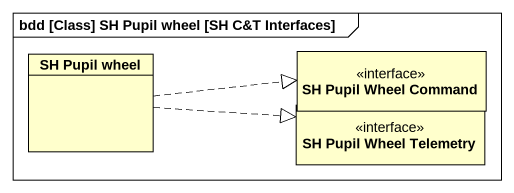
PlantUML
@startuml
mainframe bdd [Class] SH Pupil wheel [SH C&T Interfaces]
hide circle
hide empty members
class "SH Pupil wheel" as SH_Pupil_wheel
interface "SH Pupil Wheel Telemetry" as SH_Pupil_Wheel_Telemetry
interface "SH Pupil Wheel Command" as SH_Pupil_Wheel_Command
SH_Pupil_wheel .right.|> SH_Pupil_Wheel_Telemetry
SH_Pupil_wheel .right.|> SH_Pupil_Wheel_Command
@enduml
